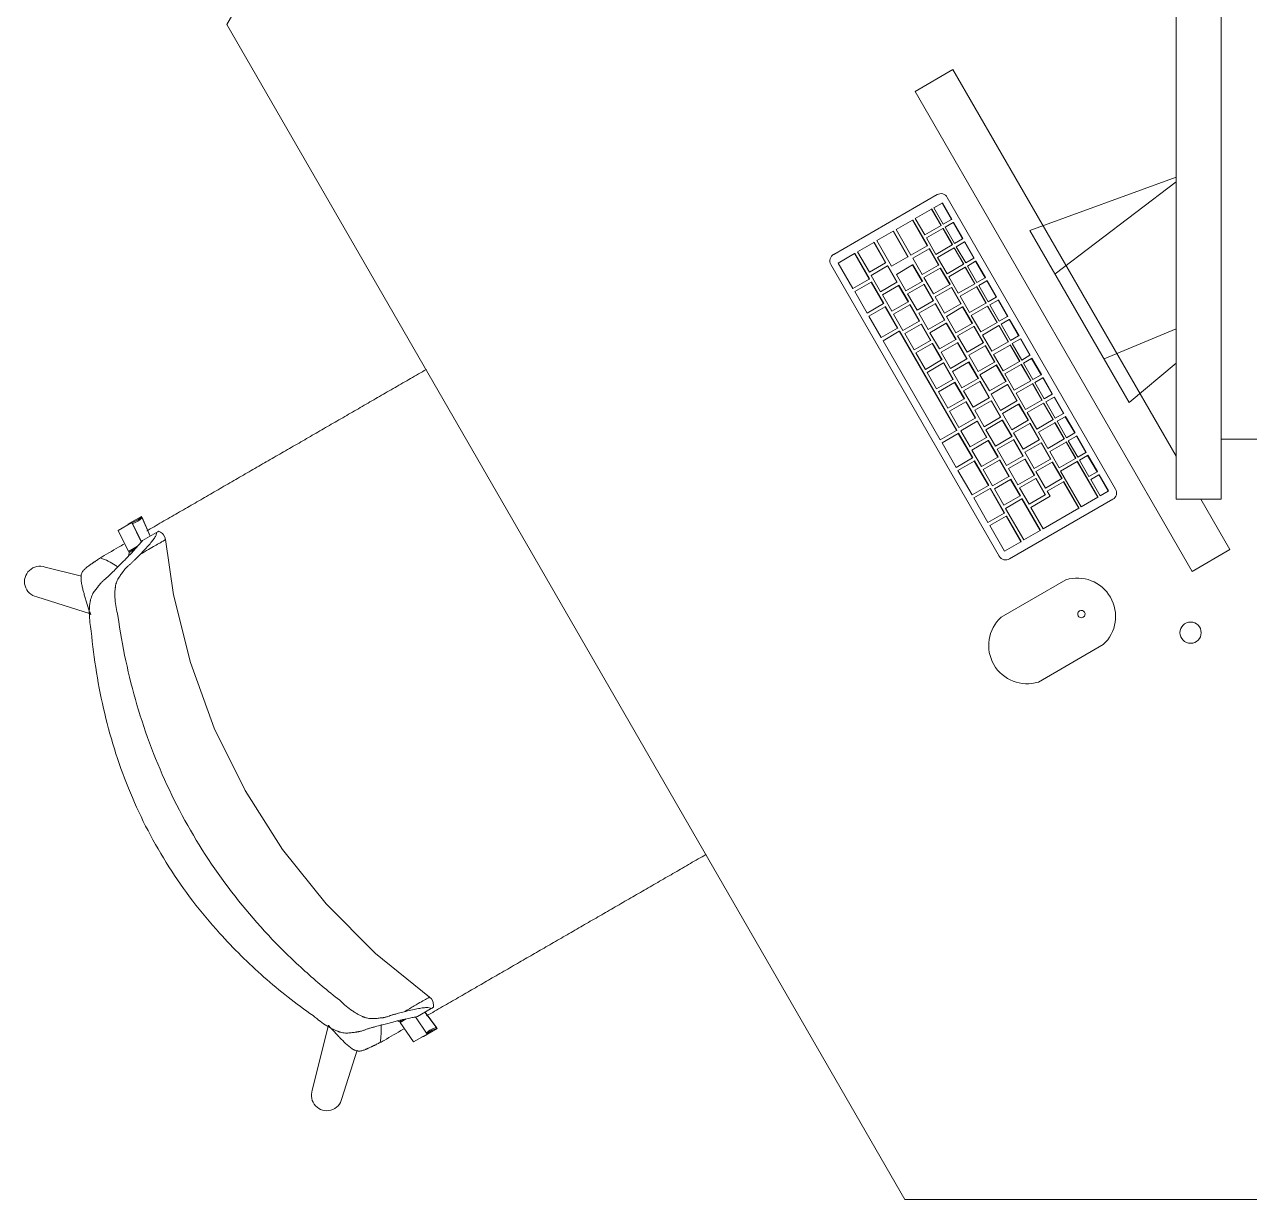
# Model space of a CAD drawing. Header units: millimetres. Extents: x 155927 to 326028, y -36033 to 97293.
# Drawn here: x 182349 to 183388, y 19886 to 20882 of the extents above; entities that cross this region are included whole.
import ezdxf

# ---------------------------------------------------------------- set-up
doc = ezdxf.new("R2010")
doc.units = ezdxf.units.MM
doc.header["$MEASUREMENT"] = 0
for name, color, linetype, lineweight in [('A-GENM', 8, 'CONTINUOUS', 9), ('E-ELEC-EQPM', 8, 'CONTINUOUS', 9), ('I-FURN', 8, 'CONTINUOUS', 9)]:
    doc.layers.add(name, color=color, linetype=linetype, lineweight=lineweight)

msp = doc.modelspace()

# ---------------------------------------------------------------- linework, layer by layer
at = {"layer": 'A-GENM'}
for p, q in [((183122.6, 20737.8), (183035, 20687.2)), ((183274, 20488.2), (183131.3, 20735.5)), ((183118, 20725.5), (183104.1, 20717.5)), ((183118.2, 20725.7), (183118, 20725.5)), ((183126, 20711.7), (183118, 20725.5)), ((183118.2, 20725.7), (183126.2, 20711.8)), ((183126.8, 20730.6), (183119.9, 20726.7)), ((183119.9, 20726.7), (183127.9, 20712.8)), ((183127.1, 20730.8), (183126.8, 20730.6)), ((183134.8, 20716.8), (183126.8, 20730.6)), ((183127.1, 20730.8), (183135.1, 20716.9)), ((183101.8, 20716.2), (183088, 20708.2)), ((183102.1, 20716.3), (183101.8, 20716.2)), ((183114.3, 20694.5), (183101.8, 20716.2)), ((183102.1, 20716.3), (183114.6, 20694.7)), ((183104.1, 20717.5), (183112.1, 20703.7)), ((183127.9, 20712.8), (183134.8, 20716.8)), ((183136.3, 20714.2), (183129.4, 20710.2)), ((183135.1, 20716.9), (183134.8, 20716.8)), ((183136.6, 20714.3), (183136.3, 20714.2)), ((183144.3, 20700.3), (183136.3, 20714.2)), ((183136.6, 20714.3), (183144.6, 20700.5)), ((183085.4, 20706.7), (183071.6, 20698.8)), ((183085.7, 20706.9), (183085.4, 20706.7)), ((183097.9, 20685.1), (183085.4, 20706.7)), ((183085.7, 20706.9), (183098.2, 20685.2)), ((183088, 20708.2), (183100.5, 20686.6)), ((183112.1, 20703.7), (183126, 20711.7)), ((183127.5, 20709.1), (183113.6, 20701.1)), ((183126.2, 20711.8), (183126, 20711.7)), ((183127.7, 20709.2), (183127.5, 20709.1)), ((183135.5, 20695.2), (183127.5, 20709.1)), ((183127.7, 20709.2), (183135.7, 20695.4)), ((183129.4, 20710.2), (183137.4, 20696.3)), ((183069, 20697.3), (183055.2, 20689.3)), ((183069.3, 20697.4), (183069, 20697.3)), ((183079, 20680), (183069, 20697.3)), ((183069.3, 20697.4), (183079.3, 20680.1)), ((183071.6, 20698.8), (183084.1, 20677.1)), ((183100.5, 20686.6), (183114.3, 20694.5)), ((183113.6, 20701.1), (183121.6, 20687.2)), ((183114.6, 20694.7), (183114.3, 20694.5)), ((183121.6, 20687.2), (183135.5, 20695.2)), ((183135.7, 20695.4), (183135.5, 20695.2)), ((183137.4, 20696.3), (183144.3, 20700.3)), ((183145.8, 20697.7), (183138.9, 20693.7)), ((183138.9, 20693.7), (183146.9, 20679.9)), ((183144.6, 20700.5), (183144.3, 20700.3)), ((183146.1, 20697.9), (183145.8, 20697.7)), ((183153.8, 20683.9), (183145.8, 20697.7)), ((183146.1, 20697.9), (183154.1, 20684)), ((183052.6, 20687.8), (183038.8, 20679.8)), ((183052.9, 20687.9), (183052.6, 20687.8)), ((183065.1, 20666.2), (183052.6, 20687.8)), ((183052.9, 20687.9), (183065.4, 20666.3)), ((183055.2, 20689.3), (183065.2, 20672)), ((183084.1, 20677.1), (183097.9, 20685.1)), ((183098.2, 20685.2), (183097.9, 20685.1)), ((183115.8, 20692), (183102, 20684)), ((183102, 20684), (183110, 20670.1)), ((183116.1, 20692.1), (183115.8, 20692)), ((183123.8, 20678.1), (183115.8, 20692)), ((183116.1, 20692.1), (183124.1, 20678.2)), ((183137, 20692.6), (183123.1, 20684.6)), ((183123.1, 20684.6), (183131.1, 20670.8)), ((183137.2, 20692.8), (183137, 20692.6)), ((183145, 20678.8), (183137, 20692.6)), ((183137.2, 20692.8), (183145.2, 20678.9)), ((183146.9, 20679.9), (183153.8, 20683.9)), ((183154.1, 20684), (183153.8, 20683.9)), ((183032.6, 20678.6), (183175.4, 20431.3)), ((183038.8, 20679.8), (183051.3, 20658.2)), ((183065.2, 20672), (183079, 20680)), ((183080.5, 20677.4), (183066.7, 20669.4)), ((183079.3, 20680.1), (183079, 20680)), ((183080.8, 20677.5), (183080.5, 20677.4)), ((183088.5, 20663.5), (183080.5, 20677.4)), ((183080.8, 20677.5), (183088.8, 20663.6)), ((183101.9, 20678.2), (183088.1, 20670.2)), ((183102.2, 20678.3), (183101.9, 20678.2)), ((183109.9, 20664.3), (183101.9, 20678.2)), ((183102.2, 20678.3), (183110.2, 20664.4)), ((183110, 20670.1), (183123.8, 20678.1)), ((183125.3, 20675.5), (183111.5, 20667.5)), ((183124.1, 20678.2), (183123.8, 20678.1)), ((183125.6, 20675.6), (183125.3, 20675.5)), ((183133.3, 20661.6), (183125.3, 20675.5)), ((183125.6, 20675.6), (183133.6, 20661.8)), ((183131.1, 20670.8), (183145, 20678.8)), ((183146.5, 20676.2), (183132.6, 20668.2)), ((183145.2, 20678.9), (183145, 20678.8)), ((183146.7, 20676.3), (183146.5, 20676.2)), ((183154.5, 20662.3), (183146.5, 20676.2)), ((183146.7, 20676.3), (183154.7, 20662.4)), ((183155.3, 20681.3), (183148.4, 20677.3)), ((183148.4, 20677.3), (183156.4, 20663.4)), ((183155.6, 20681.4), (183155.3, 20681.3)), ((183163.3, 20667.4), (183155.3, 20681.3)), ((183155.6, 20681.4), (183163.6, 20667.6)), ((183051.3, 20658.2), (183065.1, 20666.2)), ((183066.6, 20663.6), (183052.8, 20655.6)), ((183065.4, 20666.3), (183065.1, 20666.2)), ((183066.9, 20663.7), (183066.6, 20663.6)), ((183077.1, 20645.4), (183066.6, 20663.6)), ((183066.7, 20669.4), (183074.7, 20655.5)), ((183066.9, 20663.7), (183077.4, 20645.5)), ((183074.7, 20655.5), (183088.5, 20663.5)), ((183088.1, 20670.2), (183096.1, 20656.3)), ((183088.8, 20663.6), (183088.5, 20663.5)), ((183096.1, 20656.3), (183109.9, 20664.3)), ((183110.2, 20664.4), (183109.9, 20664.3)), ((183111.5, 20667.5), (183119.5, 20653.7)), ((183132.6, 20668.2), (183140.6, 20654.3)), ((183140.6, 20654.3), (183154.5, 20662.3)), ((183154.7, 20662.4), (183154.5, 20662.3)), ((183156.4, 20663.4), (183163.3, 20667.4)), ((183164.8, 20664.8), (183157.9, 20660.8)), ((183163.6, 20667.6), (183163.3, 20667.4)), ((183165.1, 20665), (183164.8, 20664.8)), ((183172.8, 20651), (183164.8, 20664.8)), ((183165.1, 20665), (183173.1, 20651.1)), ((183052.8, 20655.6), (183063.3, 20637.4)), ((183090, 20660.9), (183076.2, 20652.9)), ((183076.2, 20652.9), (183084.2, 20639.1)), ((183090.3, 20661), (183090, 20660.9)), ((183098, 20647), (183090, 20660.9)), ((183090.3, 20661), (183098.3, 20647.2)), ((183111.4, 20661.7), (183097.6, 20653.7)), ((183097.6, 20653.7), (183105.6, 20639.9)), ((183111.7, 20661.8), (183111.4, 20661.7)), ((183119.4, 20647.8), (183111.4, 20661.7)), ((183111.7, 20661.8), (183119.7, 20648)), ((183119.5, 20653.7), (183133.3, 20661.6)), ((183134.8, 20659), (183121, 20651.1)), ((183133.6, 20661.8), (183133.3, 20661.6)), ((183135.1, 20659.2), (183134.8, 20659)), ((183142.8, 20645.2), (183134.8, 20659)), ((183135.1, 20659.2), (183143.1, 20645.3)), ((183156, 20659.7), (183142.1, 20651.7)), ((183142.1, 20651.7), (183150.1, 20637.9)), ((183156.2, 20659.8), (183156, 20659.7)), ((183164, 20645.8), (183156, 20659.7)), ((183156.2, 20659.8), (183164.2, 20646)), ((183157.9, 20660.8), (183165.9, 20647)), ((183063.3, 20637.4), (183077.1, 20645.4)), ((183078.6, 20642.8), (183064.8, 20634.8)), ((183077.4, 20645.5), (183077.1, 20645.4)), ((183078.9, 20642.9), (183078.6, 20642.8)), ((183089.1, 20624.6), (183078.6, 20642.8)), ((183078.9, 20642.9), (183089.4, 20624.7)), ((183084.2, 20639.1), (183098, 20647)), ((183099.5, 20644.4), (183085.7, 20636.5)), ((183098.3, 20647.2), (183098, 20647)), ((183099.8, 20644.6), (183099.5, 20644.4)), ((183107.5, 20630.6), (183099.5, 20644.4)), ((183099.8, 20644.6), (183107.8, 20630.7)), ((183105.6, 20639.9), (183119.4, 20647.8)), ((183120.9, 20645.2), (183107.1, 20637.3)), ((183119.7, 20648), (183119.4, 20647.8)), ((183121.2, 20645.4), (183120.9, 20645.2)), ((183128.9, 20631.4), (183120.9, 20645.2)), ((183121, 20651.1), (183129, 20637.2)), ((183121.2, 20645.4), (183129.2, 20631.5)), ((183129, 20637.2), (183142.8, 20645.2)), ((183144.3, 20642.6), (183130.5, 20634.6)), ((183143.1, 20645.3), (183142.8, 20645.2)), ((183144.6, 20642.7), (183144.3, 20642.6)), ((183152.3, 20628.7), (183144.3, 20642.6)), ((183144.6, 20642.7), (183152.6, 20628.9)), ((183150.1, 20637.9), (183164, 20645.8)), ((183165.5, 20643.3), (183151.6, 20635.3)), ((183164.2, 20646), (183164, 20645.8)), ((183165.7, 20643.4), (183165.5, 20643.3)), ((183173.5, 20629.4), (183165.5, 20643.3)), ((183165.7, 20643.4), (183173.7, 20629.5)), ((183165.9, 20647), (183172.8, 20651)), ((183174.3, 20648.4), (183167.4, 20644.4)), ((183167.4, 20644.4), (183175.4, 20630.5)), ((183173.1, 20651.1), (183172.8, 20651)), ((183174.6, 20648.5), (183174.3, 20648.4)), ((183182.3, 20634.5), (183174.3, 20648.4)), ((183174.6, 20648.5), (183182.6, 20634.7)), ((183064.8, 20634.8), (183075.3, 20616.6)), ((183085.7, 20636.5), (183093.7, 20622.6)), ((183107.1, 20637.3), (183115.1, 20623.4)), ((183115.1, 20623.4), (183128.9, 20631.4)), ((183129.2, 20631.5), (183128.9, 20631.4)), ((183130.5, 20634.6), (183138.5, 20620.8)), ((183151.6, 20635.3), (183159.6, 20621.4)), ((183175.4, 20630.5), (183182.3, 20634.5)), ((183183.8, 20631.9), (183176.9, 20627.9)), ((183182.6, 20634.7), (183182.3, 20634.5)), ((183184.1, 20632.1), (183183.8, 20631.9)), ((183191.8, 20618.1), (183183.8, 20631.9)), ((183184.1, 20632.1), (183192.1, 20618.2)), ((183075.3, 20616.6), (183089.1, 20624.6)), ((183090.6, 20622), (183076.8, 20614)), ((183089.4, 20624.7), (183089.1, 20624.6)), ((183090.9, 20622.1), (183090.6, 20622)), ((183139.1, 20538), (183090.6, 20622)), ((183090.9, 20622.1), (183139.4, 20538.1)), ((183093.7, 20622.6), (183107.5, 20630.6)), ((183109, 20628), (183095.2, 20620)), ((183107.8, 20630.7), (183107.5, 20630.6)), ((183109.3, 20628.1), (183109, 20628)), ((183117, 20614.1), (183109, 20628)), ((183109.3, 20628.1), (183117.3, 20614.3)), ((183130.4, 20628.8), (183116.6, 20620.8)), ((183116.6, 20620.8), (183124.6, 20607)), ((183130.7, 20628.9), (183130.4, 20628.8)), ((183138.4, 20614.9), (183130.4, 20628.8)), ((183130.7, 20628.9), (183138.7, 20615.1)), ((183138.5, 20620.8), (183152.3, 20628.7)), ((183153.8, 20626.1), (183140, 20618.2)), ((183152.6, 20628.9), (183152.3, 20628.7)), ((183154.1, 20626.3), (183153.8, 20626.1)), ((183161.8, 20612.3), (183153.8, 20626.1)), ((183154.1, 20626.3), (183162.1, 20612.4)), ((183159.6, 20621.4), (183173.5, 20629.4)), ((183175, 20626.8), (183161.1, 20618.8)), ((183173.7, 20629.5), (183173.5, 20629.4)), ((183175.2, 20626.9), (183175, 20626.8)), ((183183, 20612.9), (183175, 20626.8)), ((183175.2, 20626.9), (183183.2, 20613.1)), ((183176.9, 20627.9), (183184.9, 20614.1)), ((183076.8, 20614), (183125.3, 20530)), ((183095.2, 20620), (183103.2, 20606.2)), ((183103.2, 20606.2), (183117, 20614.1)), ((183118.5, 20611.5), (183104.7, 20603.6)), ((183117.3, 20614.3), (183117, 20614.1)), ((183118.8, 20611.7), (183118.5, 20611.5)), ((183126.5, 20597.7), (183118.5, 20611.5)), ((183118.8, 20611.7), (183126.8, 20597.8)), ((183124.6, 20607), (183138.4, 20614.9)), ((183139.9, 20612.3), (183126.1, 20604.4)), ((183138.7, 20615.1), (183138.4, 20614.9)), ((183140.2, 20612.5), (183139.9, 20612.3)), ((183147.9, 20598.5), (183139.9, 20612.3)), ((183140, 20618.2), (183148, 20604.3)), ((183140.2, 20612.5), (183148.2, 20598.6)), ((183148, 20604.3), (183161.8, 20612.3)), ((183161.1, 20618.8), (183169.1, 20605)), ((183162.1, 20612.4), (183161.8, 20612.3)), ((183169.1, 20605), (183183, 20612.9)), ((183184.5, 20610.3), (183170.6, 20602.4)), ((183183.2, 20613.1), (183183, 20612.9)), ((183184.7, 20610.5), (183184.5, 20610.3)), ((183192.5, 20596.5), (183184.5, 20610.3)), ((183184.7, 20610.5), (183192.7, 20596.6)), ((183184.9, 20614.1), (183191.8, 20618.1)), ((183193.3, 20615.5), (183186.4, 20611.5)), ((183186.4, 20611.5), (183194.4, 20597.6)), ((183192.1, 20618.2), (183191.8, 20618.1)), ((183193.6, 20615.6), (183193.3, 20615.5)), ((183201.3, 20601.6), (183193.3, 20615.5)), ((183193.6, 20615.6), (183201.6, 20601.7)), ((183104.7, 20603.6), (183112.7, 20589.7)), ((183126.1, 20604.4), (183134.1, 20590.5)), ((183163.3, 20609.7), (183149.5, 20601.7)), ((183149.5, 20601.7), (183157.5, 20587.8)), ((183163.6, 20609.8), (183163.3, 20609.7)), ((183171.3, 20595.8), (183163.3, 20609.7)), ((183163.6, 20609.8), (183171.6, 20596)), ((183170.6, 20602.4), (183178.6, 20588.5)), ((183194.4, 20597.6), (183201.3, 20601.6)), ((183201.6, 20601.7), (183201.3, 20601.6)), ((183112.7, 20589.7), (183126.5, 20597.7)), ((183128, 20595.1), (183114.2, 20587.1)), ((183126.8, 20597.8), (183126.5, 20597.7)), ((183128.3, 20595.2), (183128, 20595.1)), ((183136, 20581.2), (183128, 20595.1)), ((183128.3, 20595.2), (183136.3, 20581.4)), ((183134.1, 20590.5), (183147.9, 20598.5)), ((183149.4, 20595.9), (183135.6, 20587.9)), ((183148.2, 20598.6), (183147.9, 20598.5)), ((183149.7, 20596), (183149.4, 20595.9)), ((183157.4, 20582), (183149.4, 20595.9)), ((183149.7, 20596), (183157.7, 20582.2)), ((183157.5, 20587.8), (183171.3, 20595.8)), ((183172.8, 20593.2), (183159, 20585.2)), ((183171.6, 20596), (183171.3, 20595.8)), ((183173.1, 20593.4), (183172.8, 20593.2)), ((183180.8, 20579.4), (183172.8, 20593.2)), ((183173.1, 20593.4), (183181.1, 20579.5)), ((183178.6, 20588.5), (183192.5, 20596.5)), ((183194, 20593.9), (183180.1, 20585.9)), ((183192.7, 20596.6), (183192.5, 20596.5)), ((183194.2, 20594), (183194, 20593.9)), ((183202, 20580), (183194, 20593.9)), ((183194.2, 20594), (183202.2, 20580.2)), ((183202.8, 20599), (183195.9, 20595)), ((183195.9, 20595), (183203.9, 20581.2)), ((183203.1, 20599.1), (183202.8, 20599)), ((183210.8, 20585.2), (183202.8, 20599)), ((183203.1, 20599.1), (183211.1, 20585.3)), ((183114.2, 20587.1), (183122.2, 20573.2)), ((183122.2, 20573.2), (183136, 20581.2)), ((183135.6, 20587.9), (183143.6, 20574)), ((183136.3, 20581.4), (183136, 20581.2)), ((183143.6, 20574), (183157.4, 20582)), ((183158.9, 20579.4), (183145.1, 20571.4)), ((183157.7, 20582.2), (183157.4, 20582)), ((183159.2, 20579.6), (183158.9, 20579.4)), ((183166.9, 20565.6), (183158.9, 20579.4)), ((183159, 20585.2), (183167, 20571.4)), ((183159.2, 20579.6), (183167.2, 20565.7)), ((183167, 20571.4), (183180.8, 20579.4)), ((183180.1, 20585.9), (183188.1, 20572.1)), ((183181.1, 20579.5), (183180.8, 20579.4)), ((183188.1, 20572.1), (183202, 20580)), ((183202.2, 20580.2), (183202, 20580)), ((183203.9, 20581.2), (183210.8, 20585.2)), ((183212.3, 20582.6), (183205.4, 20578.6)), ((183211.1, 20585.3), (183210.8, 20585.2)), ((183212.6, 20582.7), (183212.3, 20582.6)), ((183220.3, 20568.7), (183212.3, 20582.6)), ((183212.6, 20582.7), (183220.6, 20568.8)), ((183137.5, 20578.6), (183123.7, 20570.6)), ((183123.7, 20570.6), (183131.7, 20556.8)), ((183137.8, 20578.8), (183137.5, 20578.6)), ((183145.5, 20564.8), (183137.5, 20578.6)), ((183137.8, 20578.8), (183145.8, 20564.9)), ((183145.1, 20571.4), (183153.1, 20557.6)), ((183182.3, 20576.8), (183168.5, 20568.8)), ((183168.5, 20568.8), (183176.5, 20554.9)), ((183182.6, 20576.9), (183182.3, 20576.8)), ((183190.3, 20562.9), (183182.3, 20576.8)), ((183182.6, 20576.9), (183190.6, 20563.1)), ((183203.5, 20577.4), (183189.6, 20569.5)), ((183189.6, 20569.5), (183197.6, 20555.6)), ((183203.7, 20577.6), (183203.5, 20577.4)), ((183211.5, 20563.6), (183203.5, 20577.4)), ((183203.7, 20577.6), (183211.7, 20563.7)), ((183205.4, 20578.6), (183213.4, 20564.7)), ((183213.4, 20564.7), (183220.3, 20568.7)), ((183220.6, 20568.8), (183220.3, 20568.7)), ((183131.7, 20556.8), (183145.5, 20564.8)), ((183147, 20562.2), (183133.2, 20554.2)), ((183145.8, 20564.9), (183145.5, 20564.8)), ((183147.3, 20562.3), (183147, 20562.2)), ((183155, 20548.3), (183147, 20562.2)), ((183147.3, 20562.3), (183155.3, 20548.5)), ((183153.1, 20557.6), (183166.9, 20565.6)), ((183168.4, 20563), (183154.6, 20555)), ((183167.2, 20565.7), (183166.9, 20565.6)), ((183168.7, 20563.1), (183168.4, 20563)), ((183176.4, 20549.1), (183168.4, 20563)), ((183168.7, 20563.1), (183176.7, 20549.3)), ((183176.5, 20554.9), (183190.3, 20562.9)), ((183191.8, 20560.3), (183178, 20552.3)), ((183190.6, 20563.1), (183190.3, 20562.9)), ((183192.1, 20560.5), (183191.8, 20560.3)), ((183199.8, 20546.5), (183191.8, 20560.3)), ((183192.1, 20560.5), (183200.1, 20546.6)), ((183197.6, 20555.6), (183211.5, 20563.6)), ((183213, 20561), (183199.1, 20553)), ((183211.7, 20563.7), (183211.5, 20563.6)), ((183213.2, 20561.1), (183213, 20561)), ((183221, 20547.1), (183213, 20561)), ((183213.2, 20561.1), (183221.2, 20547.3)), ((183221.8, 20566.1), (183214.9, 20562.1)), ((183214.9, 20562.1), (183222.9, 20548.3)), ((183222.1, 20566.2), (183221.8, 20566.1)), ((183229.8, 20552.2), (183221.8, 20566.1)), ((183222.1, 20566.2), (183230.1, 20552.4)), ((183133.2, 20554.2), (183141.2, 20540.3)), ((183141.2, 20540.3), (183155, 20548.3)), ((183154.6, 20555), (183162.6, 20541.1)), ((183155.3, 20548.5), (183155, 20548.3)), ((183162.6, 20541.1), (183176.4, 20549.1)), ((183176.7, 20549.3), (183176.4, 20549.1)), ((183178, 20552.3), (183186, 20538.5)), ((183199.1, 20553), (183207.1, 20539.1)), ((183222.9, 20548.3), (183229.8, 20552.2)), ((183231.3, 20549.6), (183224.4, 20545.7)), ((183230.1, 20552.4), (183229.8, 20552.2)), ((183231.6, 20549.8), (183231.3, 20549.6)), ((183239.3, 20535.8), (183231.3, 20549.6)), ((183231.6, 20549.8), (183239.6, 20535.9)), ((183125.3, 20530), (183139.1, 20538)), ((183139.4, 20538.1), (183139.1, 20538)), ((183156.5, 20545.7), (183142.7, 20537.7)), ((183142.7, 20537.7), (183150.7, 20523.9)), ((183156.8, 20545.9), (183156.5, 20545.7)), ((183164.5, 20531.9), (183156.5, 20545.7)), ((183156.8, 20545.9), (183164.8, 20532)), ((183177.9, 20546.5), (183164.1, 20538.5)), ((183164.1, 20538.5), (183172.1, 20524.7)), ((183178.2, 20546.7), (183177.9, 20546.5)), ((183185.9, 20532.7), (183177.9, 20546.5)), ((183178.2, 20546.7), (183186.2, 20532.8)), ((183186, 20538.5), (183199.8, 20546.5)), ((183201.3, 20543.9), (183187.5, 20535.9)), ((183200.1, 20546.6), (183199.8, 20546.5)), ((183201.6, 20544), (183201.3, 20543.9)), ((183209.3, 20530), (183201.3, 20543.9)), ((183201.6, 20544), (183209.6, 20530.1)), ((183207.1, 20539.1), (183221, 20547.1)), ((183222.5, 20544.5), (183208.6, 20536.5)), ((183221.2, 20547.3), (183221, 20547.1)), ((183222.7, 20544.7), (183222.5, 20544.5)), ((183230.5, 20530.7), (183222.5, 20544.5)), ((183222.7, 20544.7), (183230.7, 20530.8)), ((183224.4, 20545.7), (183232.4, 20531.8)), ((183140.6, 20535.4), (183126.8, 20527.4)), ((183126.8, 20527.4), (183138.8, 20506.6)), ((183140.9, 20535.5), (183140.6, 20535.4)), ((183152.6, 20514.6), (183140.6, 20535.4)), ((183140.9, 20535.5), (183152.9, 20514.7)), ((183150.7, 20523.9), (183164.5, 20531.9)), ((183166, 20529.3), (183152.2, 20521.3)), ((183164.8, 20532), (183164.5, 20531.9)), ((183166.3, 20529.4), (183166, 20529.3)), ((183174, 20515.4), (183166, 20529.3)), ((183166.3, 20529.4), (183174.3, 20515.5)), ((183172.1, 20524.7), (183185.9, 20532.7)), ((183187.4, 20530.1), (183173.6, 20522.1)), ((183186.2, 20532.8), (183185.9, 20532.7)), ((183187.7, 20530.2), (183187.4, 20530.1)), ((183195.4, 20516.2), (183187.4, 20530.1)), ((183187.5, 20535.9), (183195.5, 20522)), ((183187.7, 20530.2), (183195.7, 20516.3)), ((183195.5, 20522), (183209.3, 20530)), ((183210.8, 20527.4), (183197, 20519.4)), ((183208.6, 20536.5), (183216.6, 20522.7)), ((183209.6, 20530.1), (183209.3, 20530)), ((183211.1, 20527.5), (183210.8, 20527.4)), ((183218.8, 20513.5), (183210.8, 20527.4)), ((183211.1, 20527.5), (183219.1, 20513.7)), ((183216.6, 20522.7), (183230.5, 20530.7)), ((183232, 20528.1), (183218.1, 20520.1)), ((183230.7, 20530.8), (183230.5, 20530.7)), ((183232.2, 20528.2), (183232, 20528.1)), ((183240, 20514.2), (183232, 20528.1)), ((183232.2, 20528.2), (183240.2, 20514.4)), ((183232.4, 20531.8), (183239.3, 20535.8)), ((183240.8, 20533.2), (183233.9, 20529.2)), ((183233.9, 20529.2), (183241.9, 20515.3)), ((183239.6, 20535.9), (183239.3, 20535.8)), ((183241.1, 20533.3), (183240.8, 20533.2)), ((183248.8, 20519.3), (183240.8, 20533.2)), ((183241.1, 20533.3), (183249.1, 20519.5)), ((183152.2, 20521.3), (183160.2, 20507.4)), ((183173.6, 20522.1), (183181.6, 20508.2)), ((183197, 20519.4), (183205, 20505.6)), ((183218.1, 20520.1), (183226.1, 20506.2)), ((183241.9, 20515.3), (183248.8, 20519.3)), ((183250.3, 20516.7), (183243.4, 20512.7)), ((183249.1, 20519.5), (183248.8, 20519.3)), ((183250.6, 20516.9), (183250.3, 20516.7)), ((183258.3, 20502.9), (183250.3, 20516.7)), ((183250.6, 20516.9), (183258.6, 20503)), ((183138.8, 20506.6), (183152.6, 20514.6)), ((183154.1, 20512), (183140.3, 20504)), ((183152.9, 20514.7), (183152.6, 20514.6)), ((183154.4, 20512.1), (183154.1, 20512)), ((183166.1, 20491.2), (183154.1, 20512)), ((183154.4, 20512.1), (183166.4, 20491.4)), ((183160.2, 20507.4), (183174, 20515.4)), ((183175.5, 20512.8), (183161.7, 20504.8)), ((183174.3, 20515.5), (183174, 20515.4)), ((183175.8, 20512.9), (183175.5, 20512.8)), ((183183.5, 20499), (183175.5, 20512.8)), ((183175.8, 20512.9), (183183.8, 20499.1)), ((183181.6, 20508.2), (183195.4, 20516.2)), ((183196.9, 20513.6), (183183.1, 20505.6)), ((183195.7, 20516.3), (183195.4, 20516.2)), ((183197.2, 20513.7), (183196.9, 20513.6)), ((183204.9, 20499.8), (183196.9, 20513.6)), ((183197.2, 20513.7), (183205.2, 20499.9)), ((183205, 20505.6), (183218.8, 20513.5)), ((183220.3, 20511), (183206.5, 20503)), ((183219.1, 20513.7), (183218.8, 20513.5)), ((183220.6, 20511.1), (183220.3, 20511)), ((183228.3, 20497.1), (183220.3, 20511)), ((183220.6, 20511.1), (183228.6, 20497.2)), ((183226.1, 20506.2), (183240, 20514.2)), ((183241.5, 20511.6), (183227.4, 20503.5)), ((183240.2, 20514.4), (183240, 20514.2)), ((183241.7, 20511.8), (183241.5, 20511.6)), ((183259, 20481.3), (183241.5, 20511.6)), ((183241.7, 20511.8), (183259.2, 20481.4)), ((183243.4, 20512.7), (183251.4, 20498.9)), ((183140.3, 20504), (183152.3, 20483.3)), ((183161.7, 20504.8), (183169.7, 20491)), ((183169.7, 20491), (183183.5, 20499)), ((183185, 20496.4), (183171.2, 20488.4)), ((183183.1, 20505.6), (183191.1, 20491.8)), ((183183.8, 20499.1), (183183.5, 20499)), ((183185.3, 20496.5), (183185, 20496.4)), ((183193, 20482.5), (183185, 20496.4)), ((183185.3, 20496.5), (183193.3, 20482.6)), ((183191.1, 20491.8), (183204.9, 20499.8)), ((183206.4, 20497.2), (183192.6, 20489.2)), ((183205.2, 20499.9), (183204.9, 20499.8)), ((183206.7, 20497.3), (183206.4, 20497.2)), ((183214.4, 20483.3), (183206.4, 20497.2)), ((183206.5, 20503), (183214.5, 20489.1)), ((183206.7, 20497.3), (183214.7, 20483.4)), ((183214.5, 20489.1), (183228.3, 20497.1)), ((183227.4, 20503.5), (183244.9, 20473.2)), ((183228.6, 20497.2), (183228.3, 20497.1)), ((183251.4, 20498.9), (183258.3, 20502.9)), ((183259.8, 20500.3), (183252.9, 20496.3)), ((183252.9, 20496.3), (183260.9, 20482.4)), ((183258.6, 20503), (183258.3, 20502.9)), ((183260.1, 20500.4), (183259.8, 20500.3)), ((183267.8, 20486.4), (183259.8, 20500.3)), ((183260.1, 20500.4), (183268.1, 20486.6)), ((183152.3, 20483.3), (183166.1, 20491.2)), ((183167.6, 20488.6), (183153.8, 20480.7)), ((183166.4, 20491.4), (183166.1, 20491.2)), ((183167.9, 20488.8), (183167.6, 20488.6)), ((183179.6, 20467.8), (183167.6, 20488.6)), ((183167.9, 20488.8), (183179.9, 20468)), ((183171.2, 20488.4), (183179.2, 20474.5)), ((183192.6, 20489.2), (183200.6, 20475.3)), ((183229.8, 20494.5), (183216, 20486.5)), ((183216, 20486.5), (183218.5, 20482.2)), ((183230.1, 20494.6), (183229.8, 20494.5)), ((183242.8, 20472), (183229.8, 20494.5)), ((183230.1, 20494.6), (183243.1, 20472.1)), ((183260.9, 20482.4), (183267.8, 20486.4)), ((183268.1, 20486.6), (183267.8, 20486.4)), ((183153.8, 20480.7), (183165.8, 20459.9)), ((183179.2, 20474.5), (183193, 20482.5)), ((183194.5, 20479.9), (183180.7, 20471.9)), ((183184.1, 20429), (183271.7, 20479.6)), ((183193.3, 20482.6), (183193, 20482.5)), ((183194.8, 20480), (183194.5, 20479.9)), ((183210, 20453.1), (183194.5, 20479.9)), ((183194.8, 20480), (183210.3, 20453.2)), ((183200.6, 20475.3), (183214.4, 20483.3)), ((183218.5, 20482.2), (183202.1, 20472.7)), ((183214.7, 20483.4), (183214.4, 20483.3)), ((183244.9, 20473.2), (183259, 20481.3)), ((183259.2, 20481.4), (183259, 20481.3)), ((183165.8, 20459.9), (183179.6, 20467.8)), ((183181.1, 20465.2), (183167.3, 20457.3)), ((183179.9, 20468), (183179.6, 20467.8)), ((183180.7, 20471.9), (183196.2, 20445.1)), ((183181.4, 20465.4), (183181.1, 20465.2)), ((183193.6, 20443.6), (183181.1, 20465.2)), ((183181.4, 20465.4), (183193.9, 20443.7)), ((183202.1, 20472.7), (183212.6, 20454.5)), ((183212.6, 20454.5), (183242.8, 20472)), ((183243.1, 20472.1), (183242.8, 20472)), ((183167.3, 20457.3), (183179.8, 20435.6)), ((183196.2, 20445.1), (183210, 20453.1)), ((183210.3, 20453.2), (183210, 20453.1)), ((183179.8, 20435.6), (183193.6, 20443.6)), ((183193.9, 20443.7), (183193.6, 20443.6)), ((183231.9, 20411.4), (183176.9, 20379.6)), ((183208.6, 20324.6), (183263.6, 20356.4))]:
    msp.add_line(p, q, dxfattribs=at)
for centre, radius, start, end in [((183125.8, 20732.3), 6.35, 30, 120), ((183038.1, 20681.8), 6.35, 120, 210), ((183268.5, 20485.1), 6.35, 300, 30), ((183180.9, 20434.5), 6.35, 210, 300), ((183241.5, 20380.3), 32.5, 312.6804, 107.3196), ((183245, 20382.3), 3.16, 120, 300), ((183245, 20382.3), 3.16, 300, 120), ((183198.9, 20355.7), 32.5, 132.6804, 287.3196)]:
    msp.add_arc(centre, radius, start, end, dxfattribs=at)
at = {"layer": 'E-ELEC-EQPM'}
for p, q in [((183325.3, 20479.8), (183325.3, 21279.8)), ((183325.3, 20479.8), (183325.3, 21279.8)), ((183363.4, 21279.8), (183363.4, 20479.8)), ((183363.4, 20530.6), (183363.4, 20479.8)), ((183455.3, 20530.6), (183363.4, 20530.6)), ((183455.3, 20530.6), (183363.4, 20530.6)), ((183363.4, 20479.8), (183325.3, 20479.8)), ((183363.4, 20479.8), (183325.3, 20479.8))]:
    msp.add_line(p, q, dxfattribs=at)
at = {"layer": 'I-FURN'}
for p, q in [((183095.3, 21877.9), (182520.3, 20882)), ((182520.3, 20882), (183095.4, 19886.1)), ((183136.1, 20843.9), (183104, 20825.3)), ((183136.1, 20843.9), (183325.3, 20516.2)), ((183338.9, 20418.4), (183104, 20825.3)), ((183325.3, 20752.5), (183201.4, 20707.4)), ((183222.7, 20670.6), (183325.3, 20748.7)), ((183201.4, 20707.4), (183285.5, 20561.7)), ((183264.2, 20598.6), (183325.3, 20624.1)), ((183285.5, 20561.7), (183325.3, 20595)), ((183346.3, 20479.8), (183371, 20436.9)), ((182448, 20465), (182436.4, 20458.4)), ((182455.2, 20448.2), (182448, 20465)), ((182428.2, 20453.2), (182439.7, 20459.9)), ((182439.7, 20459.9), (182447.8, 20443.4)), ((182440.2, 20459.1), (182447.9, 20443.5)), ((182455.3, 20448.3), (182448.5, 20464.2)), ((182437, 20435.3), (182428.2, 20453.2)), ((182460.7, 20451.4), (182448.9, 20444.6)), ((182462.5, 20452.5), (182464.2, 20451.7)), ((182464.2, 20451.7), (182465.7, 20450.5)), ((182465.7, 20450.5), (182466.7, 20449.4)), ((182466.7, 20449.4), (182467.8, 20447.4)), ((182467.8, 20447.4), (182468.4, 20445.4)), ((182475.2, 20398.6), (182468.4, 20445.4)), ((182444.6, 20439.7), (182437, 20435.3)), ((182442.6, 20437.5), (182437.5, 20434.5)), ((183371, 20436.9), (183338.9, 20418.4)), ((182397, 20414.3), (182366.2, 20422)), ((182359.1, 20396.9), (182404.6, 20382.6)), ((182489.4, 20341.2), (182475.2, 20398.6)), ((182509.7, 20285.6), (182489.4, 20341.2)), ((182535.9, 20232.6), (182509.7, 20285.6)), ((182567.6, 20182.7), (182535.9, 20232.6)), ((182604.6, 20136.6), (182567.6, 20182.7)), ((182646.3, 20094.7), (182604.6, 20136.6)), ((182692.3, 20057.6), (182646.3, 20094.7)), ((182693.8, 20056.1), (182692.3, 20057.6)), ((182694.9, 20054.1), (182693.8, 20056.1)), ((182695.4, 20052.7), (182694.9, 20054.1)), ((182695.6, 20050.8), (182695.4, 20052.7)), ((182695.5, 20048.9), (182695.6, 20050.8)), ((182667.4, 20036.2), (182672.5, 20039.2)), ((182680.4, 20040.8), (182690.1, 20026.3)), ((182693.7, 20047.9), (182681.9, 20041.1)), ((182698.7, 20030.9), (182688.3, 20044.8)), ((182698.2, 20031.7), (182688.4, 20044.8)), ((182606.6, 20033.7), (182592.8, 19978.7)), ((182666.9, 20037), (182669.5, 20038.5)), ((182678.5, 20019.7), (182667.4, 20036.2)), ((182687.1, 20024.2), (182698.7, 20030.9)), ((182690.1, 20026.3), (182678.5, 20019.7)), ((182617.9, 19971.6), (182630.8, 20012.5)), ((183095.4, 19886.1), (184245.4, 19886.1))]:
    msp.add_line(p, q, dxfattribs=at)
for centre, radius, start, end in [((182361.8, 20409.7), 13.1, 70.3941, 258.0104), ((183337.6, 20366.5), 9, 0, 180), ((183337.6, 20366.5), 9, 180, 0), ((182605.1, 19974.4), 13.1, 160.4176, 348.0338)]:
    msp.add_arc(centre, radius, start, end, dxfattribs=at)
for centre, start_param, end_param in [((182435.1, 20476.6), 2.884586, 3.464082), ((182435.6, 20475.8), 2.884586, 3.464082), ((182701.7, 20014.7), 5.960696, 6.540192), ((182702.2, 20013.9), 5.960696, 6.540192), ((182690.7, 20007.3), 5.960696, 6.044337)]:
    msp.add_ellipse(centre, major_axis=(-8.7, 15.1), ratio=0.978487, start_param=start_param, end_param=end_param, dxfattribs=at)
for points, knots in [([(182452.4, 20452.8), (182452.8, 20453), (182457.6, 20455.8), (182467, 20461.2), (182480.3, 20468.9), (182493.4, 20476.4), (182504.2, 20482.7), (182512.9, 20487.7), (182519.5, 20491.5), (182526.2, 20495.4), (182534.9, 20500.4), (182545.7, 20506.7), (182556.5, 20512.9), (182565.2, 20517.9), (182571.7, 20521.7), (182578.3, 20525.4), (182586.9, 20530.4), (182597.6, 20536.6), (182608.3, 20542.8), (182617, 20547.8), (182623.6, 20551.6), (182630.2, 20555.4), (182639, 20560.5), (182649.8, 20566.8), (182662.9, 20574.3), (182676.2, 20582), (182685.1, 20587.1), (182689.5, 20589.6), (182689.5, 20589.7)], [-0.896036, -0.896036, -0.896036, -0.896036, -0.8928571, -0.8571429, -0.8214286, -0.7857143, -0.75, -0.7321429, -0.7142857, -0.6964286, -0.6785714, -0.6428571, -0.6071429, -0.5892857, -0.5714286, -0.5535714, -0.5357143, -0.5, -0.4642857, -0.4464286, -0.4285714, -0.4107143, -0.3928571, -0.3571429, -0.3214286, -0.2857143, -0.25, -0.2496035, -0.2496035, -0.2496035, -0.2496035]), ([(182446.8, 20432.9), (182449.4, 20434.4), (182454, 20437.1), (182459.6, 20440.3), (182463.7, 20442.6), (182466, 20444), (182467.2, 20444.7), (182467.9, 20445.1), (182468.3, 20445.3), (182468.4, 20445.4), (182468.4, 20445.4)], [0, 0, 0, 0, 0.1111111, 0.2222222, 0.3333333, 0.4444444, 0.5, 0.5555556, 0.6111111, 0.6625707, 0.6625707, 0.6625707, 0.6625707]), ([(182404.6, 20393.5), (182404.6, 20393.7), (182404.7, 20394), (182404.9, 20394.8), (182405.2, 20396.1), (182405.9, 20397.8), (182406.8, 20399.7), (182407.8, 20401.3), (182408.9, 20402.8), (182410, 20404.2), (182410.9, 20405.3), (182411.5, 20406.1), (182411.9, 20406.5), (182412.1, 20406.9), (182412.4, 20407.2), (182412.7, 20407.6), (182413.3, 20408.3), (182414.1, 20409.2), (182415.1, 20410.2), (182416.4, 20411.4), (182417.8, 20412.5), (182419.1, 20413.6), (182420, 20414.5), (182421, 20415.4), (182422.2, 20416.6), (182424.4, 20418.8), (182427.3, 20421.7), (182430.6, 20425), (182433.7, 20428.1), (182436.7, 20431.1), (182439.4, 20433.9), (182441.9, 20436.6), (182443.3, 20438.2), (182443.9, 20438.9)], [0.1437139, 0.1437139, 0.1437139, 0.1437139, 0.1473214, 0.1517857, 0.1607143, 0.1785714, 0.1964286, 0.2142857, 0.2321429, 0.25, 0.2678571, 0.2767857, 0.28125, 0.2857143, 0.2901786, 0.2946429, 0.3035714, 0.3214286, 0.3392857, 0.3571429, 0.3928571, 0.4107143, 0.4285714, 0.4464286, 0.4642857, 0.5, 0.5714286, 0.6428571, 0.7142857, 0.7857143, 0.8571429, 0.9285714, 1, 1, 1, 1]), ([(182437.5, 20434.6), (182437.4, 20434.1), (182437.3, 20433.2), (182437.2, 20432.2), (182437.2, 20431.7)], [-0.8810546, -0.8810546, -0.8810546, -0.8810546, -0.6666667, -0.4718724, -0.4718724, -0.4718724, -0.4718724]), ([(182403.7, 20385.1), (182402.9, 20387.4), (182401.8, 20391), (182400.4, 20395.4), (182399.7, 20397.8), (182399.2, 20399.6), (182398.7, 20401.3), (182398.3, 20402.8), (182397.9, 20404.5), (182397.5, 20406.2), (182397.1, 20408.1), (182396.9, 20409.8), (182396.7, 20411.3), (182396.7, 20412.4), (182396.7, 20413.2), (182396.7, 20414), (182396.8, 20415.1), (182397.1, 20416.3), (182397.7, 20417.7), (182398.4, 20418.9), (182399.3, 20419.9), (182400.3, 20420.8), (182401.2, 20421.6), (182401.9, 20422.2), (182402.3, 20422.5), (182402.6, 20422.7), (182403, 20423), (182403.4, 20423.3), (182404.1, 20423.8), (182405.1, 20424.5), (182406.1, 20425.2), (182406.9, 20425.8), (182407.6, 20426.2), (182408.3, 20426.7), (182409.2, 20427.3), (182410.8, 20428.4), (182412.2, 20429.3), (182413.1, 20429.9)], [0, 0, 0, 0, 0.125, 0.1875, 0.21875, 0.25, 0.28125, 0.3125, 0.34375, 0.375, 0.40625, 0.4375, 0.46875, 0.484375, 0.5, 0.515625, 0.53125, 0.5625, 0.59375, 0.625, 0.65625, 0.6875, 0.71875, 0.734375, 0.742188, 0.75, 0.757812, 0.765625, 0.78125, 0.8125, 0.84375, 0.859375, 0.875, 0.890625, 0.90625, 0.9375, 1, 1, 1, 1]), ([(182427.9, 20422.2), (182427.2, 20422.7), (182424.6, 20424.5), (182419.8, 20427.2), (182415.5, 20429), (182413.1, 20429.9)], [0.93303317, 0.93303317, 0.93303317, 0.93303317, 0.94444444, 0.97222222, 1, 1, 1, 1]), ([(182446.8, 20432.9), (182445.7, 20431.7), (182443.9, 20430), (182441.9, 20427.9), (182440.7, 20426.8), (182439.9, 20425.9), (182439, 20425), (182437.8, 20424.1), (182436.7, 20423.1), (182435.6, 20422.1), (182434.7, 20421.3), (182434, 20420.5), (182433.5, 20419.8), (182433.2, 20419.4), (182433, 20419.1), (182432.7, 20418.8), (182432.4, 20418.3), (182431.9, 20417.6), (182431, 20416.5), (182430, 20415), (182428.9, 20413.5), (182427.9, 20411.8), (182427, 20409.9), (182426.4, 20408.2), (182426.1, 20406.9), (182425.9, 20406.1), (182425.8, 20405.5), (182425.8, 20404.9), (182425.7, 20404), (182425.5, 20402.6), (182425.4, 20400.3), (182425.4, 20397.5), (182425.6, 20393.5), (182426.3, 20388), (182427.3, 20383.3), (182428, 20380.8)], [0, 0, 0, 0, 0.125, 0.1875, 0.21875, 0.25, 0.28125, 0.3125, 0.375, 0.40625, 0.4375, 0.46875, 0.484375, 0.492188, 0.5, 0.507812, 0.515625, 0.53125, 0.5625, 0.59375, 0.625, 0.65625, 0.6875, 0.71875, 0.734375, 0.742188, 0.75, 0.757812, 0.765625, 0.78125, 0.8125, 0.84375, 0.875, 0.9375, 1, 1, 1, 1]), ([(182405.4, 20367.7), (182404.9, 20370.4), (182404.1, 20375.4), (182403.7, 20381), (182403.7, 20385.2), (182403.8, 20388.1), (182404.1, 20390.4), (182404.3, 20391.9), (182404.4, 20392.8), (182404.5, 20393.2), (182404.5, 20393.4)], [0, 0, 0, 0, 0.0357143, 0.0714286, 0.0892857, 0.1071429, 0.125, 0.1339286, 0.1383929, 0.1428571, 0.1428571, 0.1428571, 0.1428571]), ([(182428, 20380.8), (182429.7, 20368), (182434.2, 20342.7), (182446.8, 20292.7), (182469.7, 20232.3), (182508.4, 20165.2), (182549.3, 20115.2), (182586.2, 20079.3), (182605.9, 20062.8), (182616.1, 20054.9)], [-1, -1, -1, -1, -0.9, -0.8, -0.6, -0.4, -0.2, -0.1, 0, 0, 0, 0]), ([(182593.5, 20041.9), (182579, 20052), (182551.2, 20073.9), (182509.1, 20115.3), (182469.4, 20166.9), (182436.7, 20230), (182418.6, 20286.3), (182409.4, 20332.6), (182406.4, 20356), (182405.4, 20367.7)], [-1, -1, -1, -1, -0.863636, -0.727273, -0.545455, -0.363636, -0.181818, -0.090909, 0, 0, 0, 0]), ([(182926.8, 20178.6), (182926.7, 20178.5), (182924.5, 20177.2), (182920, 20174.7), (182913.4, 20170.9), (182906.8, 20167), (182898.1, 20162), (182887.3, 20155.8), (182876.5, 20149.5), (182867.8, 20144.5), (182861.2, 20140.7), (182854.6, 20136.9), (182845.9, 20131.8), (182835, 20125.6), (182822.1, 20118.1), (182808.9, 20110.5), (182795.8, 20102.9), (182782.9, 20095.5), (182772.2, 20089.3), (182763.5, 20084.3), (182756.9, 20080.4), (182750.3, 20076.7), (182741.7, 20071.7), (182731.1, 20065.6), (182720.4, 20059.4), (182711.7, 20054.4), (182705, 20050.5), (182698.2, 20046.6), (182693.2, 20043.7), (182690.3, 20042), (182689.7, 20041.7)], [-0.7508218, -0.7508218, -0.7508218, -0.7508218, -0.75, -0.7321429, -0.7142857, -0.6964286, -0.6785714, -0.6428571, -0.6071429, -0.5892857, -0.5714286, -0.5535714, -0.5357143, -0.5, -0.4642857, -0.4285714, -0.3928571, -0.3571429, -0.3214286, -0.3035714, -0.2857143, -0.2678571, -0.25, -0.2142857, -0.1785714, -0.1607143, -0.1428571, -0.125, -0.1071429, -0.1022726, -0.1022726, -0.1022726, -0.1022726]), ([(182616.1, 20054.9), (182618, 20053.1), (182621.6, 20049.8), (182625.9, 20046.5), (182629.3, 20044.3), (182631.8, 20042.9), (182633.8, 20041.9), (182635.1, 20041.2), (182635.9, 20040.9), (182636.5, 20040.7), (182637, 20040.5), (182637.8, 20040.2), (182639.1, 20039.9), (182640.9, 20039.5), (182642.9, 20039.4), (182644.9, 20039.4), (182646.8, 20039.5), (182648.6, 20039.7), (182650, 20039.9), (182650.9, 20040), (182651.4, 20040), (182651.8, 20040), (182652.2, 20040.1), (182652.7, 20040.1), (182653.5, 20040.2), (182654.6, 20040.5), (182655.7, 20040.8), (182657.2, 20041.2), (182658.5, 20041.8), (182660, 20042.3), (182661.1, 20042.6), (182662.3, 20042.9), (182663.9, 20043.4), (182666.7, 20044.1), (182669.1, 20044.7), (182670.7, 20045.1)], [0, 0, 0, 0, 0.0625, 0.125, 0.15625, 0.1875, 0.21875, 0.234375, 0.242188, 0.25, 0.257812, 0.265625, 0.28125, 0.3125, 0.34375, 0.375, 0.40625, 0.4375, 0.46875, 0.484375, 0.492188, 0.5, 0.507812, 0.515625, 0.53125, 0.5625, 0.59375, 0.625, 0.6875, 0.71875, 0.75, 0.78125, 0.8125, 0.875, 1, 1, 1, 1]), ([(182692.3, 20057.6), (182692.3, 20057.6), (182692.2, 20057.5), (182691.7, 20057.3), (182690.9, 20056.8), (182689.2, 20055.8), (182685.8, 20053.9), (182679.6, 20050.3), (182673.9, 20047), (182670.7, 20045.1)], [0.3374293, 0.3374293, 0.3374293, 0.3374293, 0.3888889, 0.4444444, 0.5138889, 0.5833333, 0.7222222, 0.8611111, 1, 1, 1, 1]), ([(182674.5, 20039.6), (182672.5, 20039.2), (182669.2, 20038.5), (182664.1, 20037.3), (182660, 20036.2), (182655.8, 20035.1), (182651.3, 20033.9), (182647.2, 20032.8), (182643.9, 20031.9), (182641.7, 20031.3), (182640.1, 20030.8), (182638.5, 20030.2), (182636.8, 20029.6), (182635.2, 20029), (182633.8, 20028.6), (182632.6, 20028.4), (182631.7, 20028.2), (182631.2, 20028.1), (182630.8, 20028.1), (182630.4, 20028), (182629.8, 20028), (182628.9, 20027.8), (182627.5, 20027.6), (182625.7, 20027.4), (182623.9, 20027.2), (182621.9, 20027.1), (182619.9, 20027.2), (182618, 20027.5), (182616.7, 20027.9), (182615.9, 20028.1), (182615.3, 20028.3), (182614.7, 20028.5), (182613.9, 20028.8), (182612.5, 20029.4), (182610.4, 20030.3), (182607.8, 20031.7), (182604.2, 20033.8), (182599.5, 20036.9), (182595.6, 20040.1), (182593.5, 20041.9)], [0, 0, 0, 0, 0.142857, 0.214286, 0.285714, 0.357143, 0.428571, 0.5, 0.535714, 0.571429, 0.589286, 0.607143, 0.642857, 0.660714, 0.678571, 0.696429, 0.705357, 0.709821, 0.714286, 0.71875, 0.723214, 0.732143, 0.75, 0.767857, 0.785714, 0.803571, 0.821429, 0.839286, 0.848214, 0.852679, 0.857143, 0.861607, 0.866071, 0.875, 0.892857, 0.910714, 0.928571, 0.964286, 1, 1, 1, 1]), ([(182650.3, 20019.1), (182649.3, 20018.7), (182647.8, 20017.9), (182646.1, 20017), (182645.1, 20016.5), (182644.3, 20016.2), (182643.6, 20015.8), (182642.7, 20015.4), (182641.6, 20014.9), (182640.5, 20014.3), (182639.7, 20014), (182639.2, 20013.8), (182638.8, 20013.6), (182638.5, 20013.5), (182638, 20013.3), (182637.2, 20012.9), (182636, 20012.5), (182634.7, 20012.1), (182633.4, 20011.9), (182632, 20011.8), (182630.6, 20012), (182629.3, 20012.4), (182628.3, 20012.8), (182627.6, 20013.2), (182626.9, 20013.6), (182626, 20014.2), (182624.8, 20015.1), (182623.4, 20016.2), (182622, 20017.4), (182620.7, 20018.7), (182619.5, 20019.8), (182618.3, 20021), (182617.1, 20022.2), (182615.8, 20023.5), (182614, 20025.4), (182610.9, 20028.7), (182608.4, 20031.5), (182606.8, 20033.3)], [0, 0, 0, 0, 0.0625, 0.09375, 0.109375, 0.125, 0.140625, 0.15625, 0.1875, 0.21875, 0.234375, 0.242188, 0.25, 0.257812, 0.265625, 0.28125, 0.3125, 0.34375, 0.375, 0.40625, 0.4375, 0.46875, 0.484375, 0.5, 0.515625, 0.53125, 0.5625, 0.59375, 0.625, 0.65625, 0.6875, 0.71875, 0.75, 0.78125, 0.8125, 0.875, 1, 1, 1, 1]), ([(182650.3, 20019.1), (182650.7, 20021.6), (182651.3, 20026.3), (182651.3, 20031.2), (182651.2, 20033.9), (182651.2, 20034.3)], [0, 0, 0, 0, 0.02777778, 0.05555556, 0.06066679, 0.06066679, 0.06066679, 0.06066679]), ([(182664.9, 20037.4), (182665.3, 20037.2), (182666.2, 20036.8), (182667, 20036.4), (182667.4, 20036.3)], [-0.5281276, -0.5281276, -0.5281276, -0.5281276, -0.3333333, -0.1258677, -0.1258677, -0.1258677, -0.1258677])]:
    msp.add_open_spline(points, degree=3, knots=knots, dxfattribs=at)
for points in [[(182443.9, 20438.9), (182444.8, 20440), (182446.6, 20441.9), (182448.1, 20443.7), (182448.9, 20444.6)], [(182460.7, 20451.4), (182460.7, 20451), (182460.6, 20449.8), (182459.5, 20447.5), (182457.4, 20444.6), (182454.5, 20441.1), (182451, 20437.2), (182448.3, 20434.4), (182446.8, 20432.9)], [(182461.8, 20452.1), (182462.1, 20452.3), (182462.5, 20452.5), (182462.4, 20452.5), (182461.9, 20452.1), (182461.2, 20451.7), (182460.7, 20451.4)], [(182416.4, 20432), (182421.7, 20435), (182427.1, 20438.2), (182432.7, 20441.4)], [(182413.1, 20429.9), (182413.7, 20430.2), (182414.7, 20430.9), (182415.8, 20431.6), (182416.4, 20432)], [(182404.9, 20381.6), (182404.5, 20382.8), (182404.1, 20383.9), (182403.7, 20385.1)], [(182403.7, 20385.1), (182404.1, 20383.9), (182404.5, 20382.7), (182404.9, 20381.6)], [(182670.7, 20045.1), (182672.7, 20045.7), (182676.5, 20046.6), (182681.7, 20047.7), (182686.1, 20048.5), (182689.6, 20048.8), (182692.2, 20048.6), (182693.3, 20048.2), (182693.7, 20047.9)], [(182681.9, 20041.1), (182680.7, 20040.8), (182678.4, 20040.4), (182675.8, 20039.9), (182674.5, 20039.6)], [(182693.7, 20047.9), (182694.2, 20048.2), (182694.9, 20048.6), (182695.4, 20048.9), (182695.5, 20048.9), (182695.1, 20048.7), (182694.8, 20048.5)], [(182670.1, 20030.4), (182664.5, 20027.1), (182659, 20024), (182653.7, 20020.9)], [(182653.7, 20020.9), (182653.1, 20020.6), (182652, 20020), (182650.8, 20019.4), (182650.3, 20019.1)]]:
    msp.add_open_spline(points, degree=3, dxfattribs=at)

doc.saveas('drawing.dxf')
